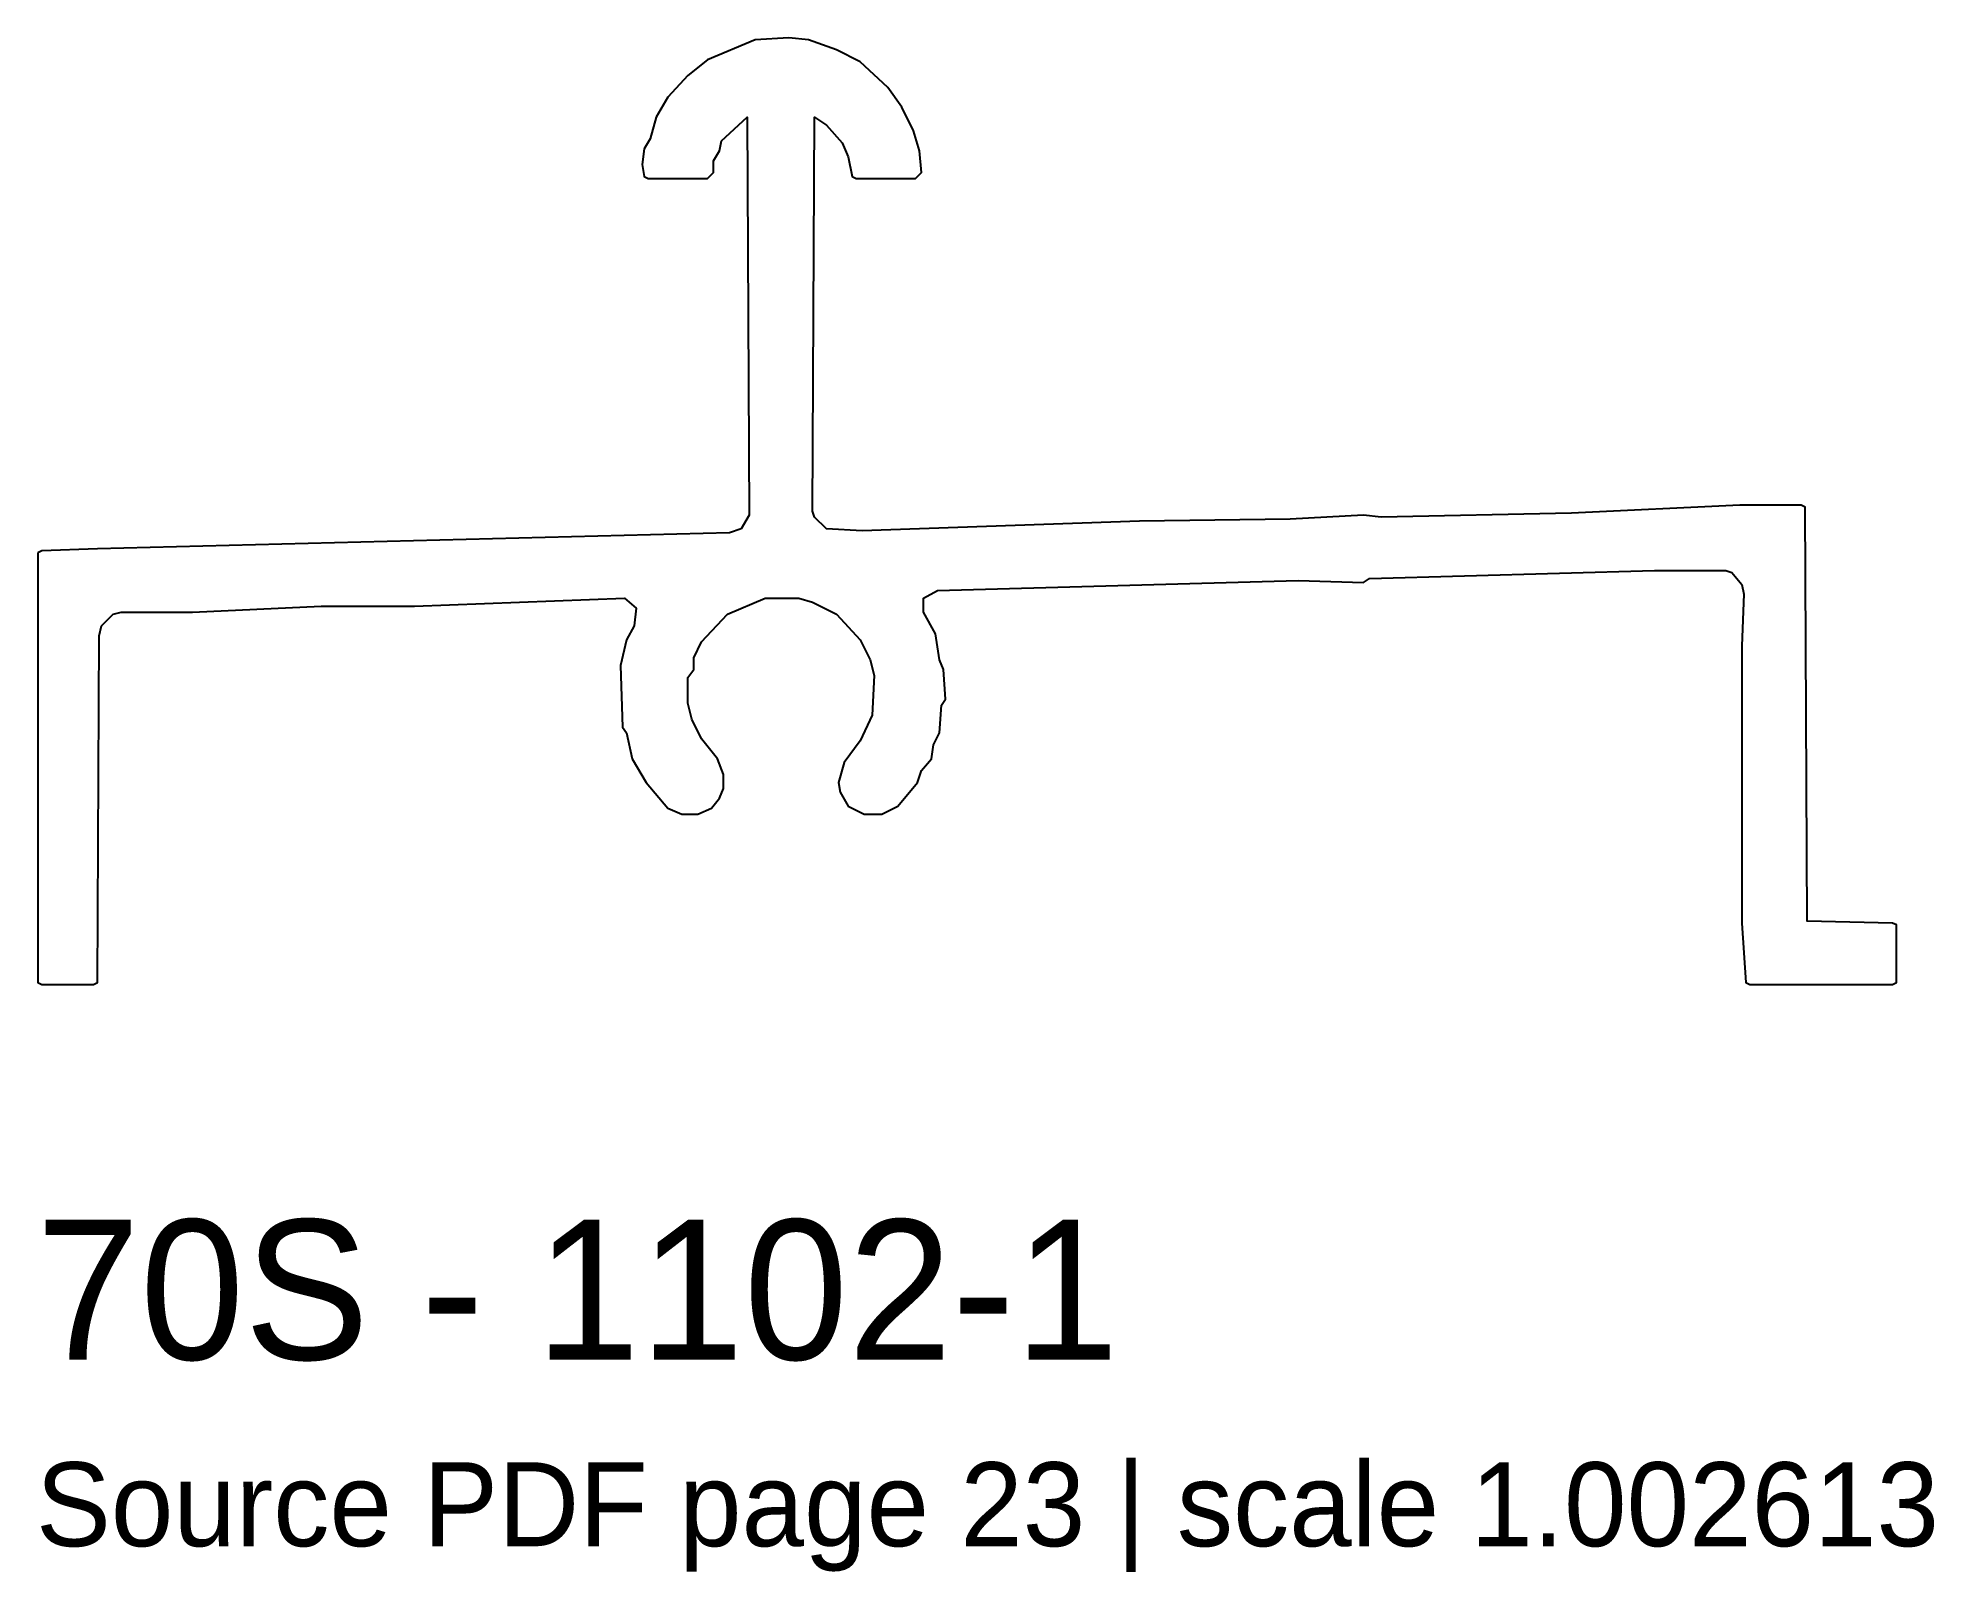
# Model space of a CAD drawing. Header units: millimetres. Extents: x 0 to 40.7, y -12.6 to 20.3.
import ezdxf

# ---------------------------------------------------------------- set-up
doc = ezdxf.new("R2010")
doc.units = ezdxf.units.MM
doc.layers.add('INFO', color=7, linetype='Continuous')
doc.layers.add('PROFILE', color=7, linetype='Continuous')

msp = doc.modelspace()

# ---------------------------------------------------------------- linework, layer by layer
at = {"layer": 'PROFILE'}
msp.add_lwpolyline([(0.042, 9.295), (0.042, 0.085), (0.127, 0.042), (1.231, 0.042), (1.316, 0.085), (1.358, 7.513), (1.401, 7.725), (1.655, 7.979), (1.825, 8.022), (3.353, 8.022), (6.112, 8.149), (8.107, 8.149), (12.606, 8.319), (12.861, 8.107), (12.818, 7.725), (12.648, 7.428), (12.521, 6.876), (12.563, 5.56), (12.648, 5.433), (12.776, 4.881), (13.073, 4.372), (13.54, 3.82), (13.837, 3.693), (14.176, 3.693), (14.473, 3.82), (14.643, 4.032), (14.728, 4.244), (14.728, 4.542), (14.601, 4.881), (14.261, 5.305), (14.049, 5.73), (13.964, 6.069), (13.964, 6.621), (14.091, 6.791), (14.091, 7.046), (14.261, 7.385), (14.813, 7.979), (15.619, 8.319), (16.341, 8.319), (16.638, 8.234), (17.147, 7.979), (17.657, 7.428), (17.869, 7.003), (17.954, 6.664), (17.911, 5.815), (17.657, 5.263), (17.317, 4.796), (17.19, 4.372), (17.232, 4.16), (17.402, 3.862), (17.742, 3.693), (18.124, 3.693), (18.463, 3.862), (18.888, 4.372), (18.972, 4.626), (19.185, 4.881), (19.227, 5.178), (19.354, 5.433), (19.397, 6.027), (19.482, 6.154), (19.439, 6.791), (19.354, 7.003), (19.27, 7.555), (19.015, 8.022), (19.015, 8.319), (19.312, 8.489), (27.037, 8.701), (28.437, 8.659), (28.565, 8.743), (34.677, 8.913), (36.205, 8.913), (36.332, 8.871), (36.544, 8.616), (36.587, 8.404), (36.544, 7.3), (36.544, 1.358), (36.629, 0.085), (36.714, 0.042), (39.77, 0.042), (39.855, 0.085), (39.855, 1.316), (39.77, 1.358), (37.945, 1.401), (37.902, 10.271), (37.818, 10.314), (36.502, 10.314), (32.894, 10.144), (28.819, 10.059), (28.437, 10.102), (26.867, 10.017), (23.641, 9.974), (17.699, 9.762), (16.935, 9.805), (16.68, 10.059), (16.638, 10.187), (16.68, 18.633), (16.935, 18.463), (17.275, 18.081), (17.402, 17.784), (17.487, 17.36), (17.572, 17.317), (18.845, 17.317), (18.972, 17.444), (18.93, 17.911), (18.803, 18.336), (18.548, 18.845), (18.251, 19.27), (17.657, 19.821), (17.147, 20.076), (16.553, 20.288), (16.129, 20.331), (15.407, 20.288), (14.389, 19.864), (13.964, 19.524), (13.54, 19.057), (13.285, 18.633), (13.158, 18.166), (13.03, 17.954), (12.988, 17.614), (13.03, 17.36), (13.115, 17.317), (14.389, 17.317), (14.516, 17.444), (14.516, 17.699), (14.643, 17.911), (14.686, 18.124), (15.237, 18.633), (15.28, 10.102), (15.11, 9.805), (14.855, 9.72), (1.316, 9.38), (0.127, 9.338)], close=True, dxfattribs=at)

# ---------------------------------------------------------------- texts
at = {"layer": 'INFO'}
for s, height, p in [('70S - 1102-1', 3, (0, -8)), ('Source PDF page 23 | scale 1.002613', 1.8, (0, -12))]:
    msp.add_text(s, height=height, dxfattribs=at).set_placement(p)

doc.saveas('drawing.dxf')
